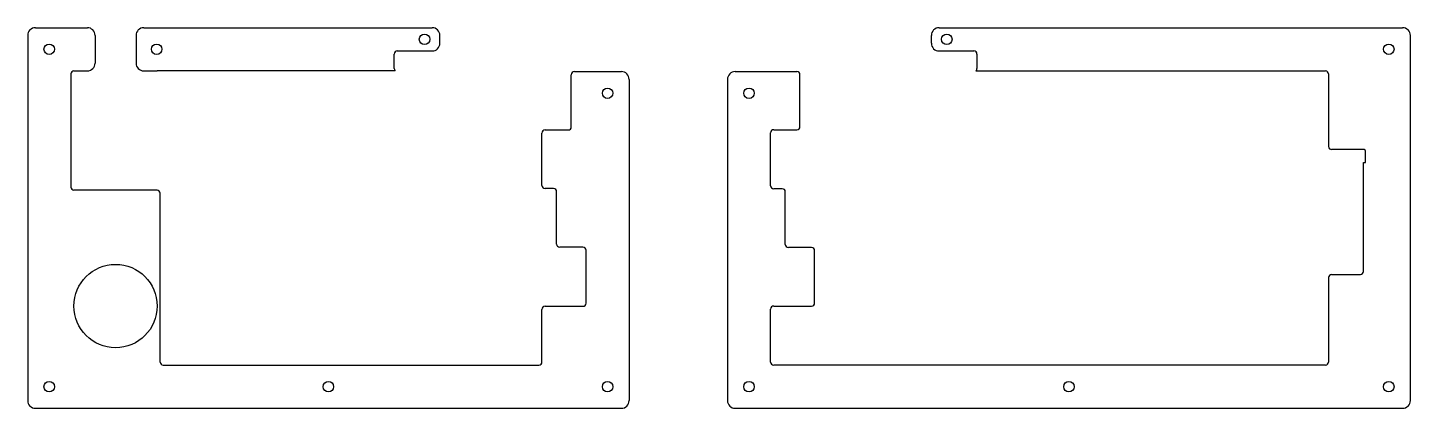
# Model space of a CAD drawing. Header units: millimetres. Extents: x 19 to 468, y 8 to 132.
import ezdxf

# ---------------------------------------------------------------- set-up
doc = ezdxf.new("R2010")
doc.units = ezdxf.units.MM

msp = doc.modelspace()

# ---------------------------------------------------------------- linework, layer by layer
for p, q in [((21.67, 131.84), (38.54, 131.84)), ((56.84, 131.84), (150.46, 131.84)), ((314.95, 131.84), (465.4, 131.84)), ((19.17, 129.34), (19.17, 10.99)), ((41.04, 129.34), (41.04, 120.34)), ((54.34, 129.34), (54.34, 120.34)), ((152.96, 126.79), (152.96, 129.34)), ((312.45, 126.79), (312.45, 129.34)), ((467.9, 10.99), (467.9, 129.34)), ((138.11, 118.59), (138.11, 123.29)), ((139.11, 124.29), (150.46, 124.29)), ((314.95, 124.29), (326.26, 124.29)), ((327.26, 123.29), (327.26, 118.59)), ((33.17, 116.84), (33.17, 80.2)), ((34.17, 117.84), (38.54, 117.84)), ((56.84, 117.84), (61.15, 117.84)), ((138.44, 117.84), (61.15, 117.84)), ((196.6, 117.59), (211.87, 117.59)), ((248.78, 117.59), (268.81, 117.59)), ((326.92, 117.84), (440.36, 117.84)), ((441.36, 116.84), (441.36, 93.34)), ((195.6, 99.69), (195.6, 116.59)), ((214.37, 115.09), (214.37, 10.99)), ((246.28, 115.09), (246.28, 10.99)), ((269.81, 99.79), (269.81, 116.59)), ((261.28, 98.79), (268.81, 98.79)), ((186.08, 80.74), (186.08, 97.69)), ((187.08, 98.69), (194.6, 98.69)), ((260.28, 80.64), (260.28, 97.79)), ((452.88, 92.34), (442.36, 92.34)), ((453.38, 88.24), (453.38, 91.84)), ((452.68, 52.87), (452.68, 88.14)), ((452.73, 88.19), (453.33, 88.19)), ((61.15, 79.2), (34.17, 79.2)), ((62.15, 23.49), (62.15, 78.2)), ((189.84, 79.74), (187.08, 79.74)), ((190.84, 61.69), (190.84, 78.74)), ((264.05, 79.64), (261.28, 79.64)), ((265.05, 61.59), (265.05, 78.64)), ((199.37, 60.69), (191.84, 60.69)), ((200.37, 42.54), (200.37, 59.69)), ((273.57, 60.59), (266.05, 60.59)), ((274.57, 42.64), (274.57, 59.59)), ((441.36, 50.87), (441.36, 23.49)), ((442.36, 51.87), (451.68, 51.87)), ((186.08, 23.49), (186.08, 40.54)), ((187.08, 41.54), (199.37, 41.54)), ((260.28, 23.49), (260.28, 40.64)), ((261.28, 41.64), (273.57, 41.64)), ((63.15, 22.49), (185.08, 22.49)), ((440.36, 22.49), (261.28, 22.49)), ((21.67, 8.49), (211.87, 8.49)), ((248.78, 8.49), (465.4, 8.49))]:
    msp.add_line(p, q)
for centre, radius in [((26.17, 124.84), 1.7), ((61.04, 124.84), 1.7), ((147.96, 128.07), 1.7), ((317.45, 128.07), 1.7), ((460.9, 124.84), 1.7), ((207.37, 110.59), 1.7), ((253.28, 110.59), 1.7), ((47.69, 41.63), 13.5), ((26.17, 15.49), 1.7), ((116.77, 15.49), 1.7), ((207.37, 15.49), 1.7), ((253.28, 15.49), 1.7), ((357.09, 15.49), 1.7), ((460.9, 15.49), 1.7)]:
    msp.add_circle(centre, radius)
for centre, radius, start, end in [((21.67, 129.34), 2.5, 90, 180), ((38.54, 129.34), 2.5, 0, 90), ((56.84, 129.34), 2.5, 90, 180), ((150.46, 129.34), 2.5, 0, 90), ((314.95, 129.34), 2.5, 90, 180), ((465.4, 129.34), 2.5, 0, 90), ((150.46, 126.79), 2.5, 270, 0), ((314.95, 126.79), 2.5, 180, 270), ((139.11, 123.29), 1, 90, 180), ((326.26, 123.29), 1, 0, 90), ((34.17, 116.84), 1, 90, 180), ((38.54, 120.34), 2.5, 270, 0), ((56.84, 120.34), 2.5, 180, 270), ((139.11, 118.59), 1, 180, 228.5904), ((196.6, 116.59), 1, 90, 180), ((211.87, 115.09), 2.5, 0, 90), ((248.78, 115.09), 2.5, 90, 180), ((268.81, 116.59), 1, 360, 90), ((326.26, 118.59), 1, 311.4096, 0), ((440.36, 116.84), 1, 0, 90), ((194.6, 99.69), 1, 270, 360), ((261.28, 97.79), 1, 90, 180), ((268.81, 99.79), 1, 270, 360), ((187.08, 97.69), 1, 90, 180), ((442.36, 93.34), 1, 180, 270), ((452.88, 91.84), 0.5, 360, 90), ((452.73, 88.14), 0.05, 90, 180), ((453.33, 88.24), 0.05, 270, 360), ((34.17, 80.2), 1, 180, 270), ((61.15, 78.2), 1, 0, 90), ((187.08, 80.74), 1, 180, 270), ((189.84, 78.74), 1, 0, 90), ((261.28, 80.64), 1, 180, 270), ((264.05, 78.64), 1, 0, 90), ((191.84, 61.69), 1, 180, 270), ((199.37, 59.69), 1, 360, 90), ((266.05, 61.59), 1, 180, 270), ((273.57, 59.59), 1, 0, 90), ((442.36, 50.87), 1, 90, 180), ((451.68, 52.87), 1, 270, 360), ((187.08, 40.54), 1, 90, 180), ((199.37, 42.54), 1, 270, 360), ((261.28, 40.64), 1, 90, 180), ((273.57, 42.64), 1, 270, 0), ((63.15, 23.49), 1, 180, 270), ((185.08, 23.49), 1, 270, 0), ((261.28, 23.49), 1, 180, 270), ((440.36, 23.49), 1, 270, 0), ((21.67, 10.99), 2.5, 180, 270), ((211.87, 10.99), 2.5, 270, 0), ((248.78, 10.99), 2.5, 180, 270), ((465.4, 10.99), 2.5, 270, 0)]:
    msp.add_arc(centre, radius, start, end)

doc.saveas('drawing.dxf')
